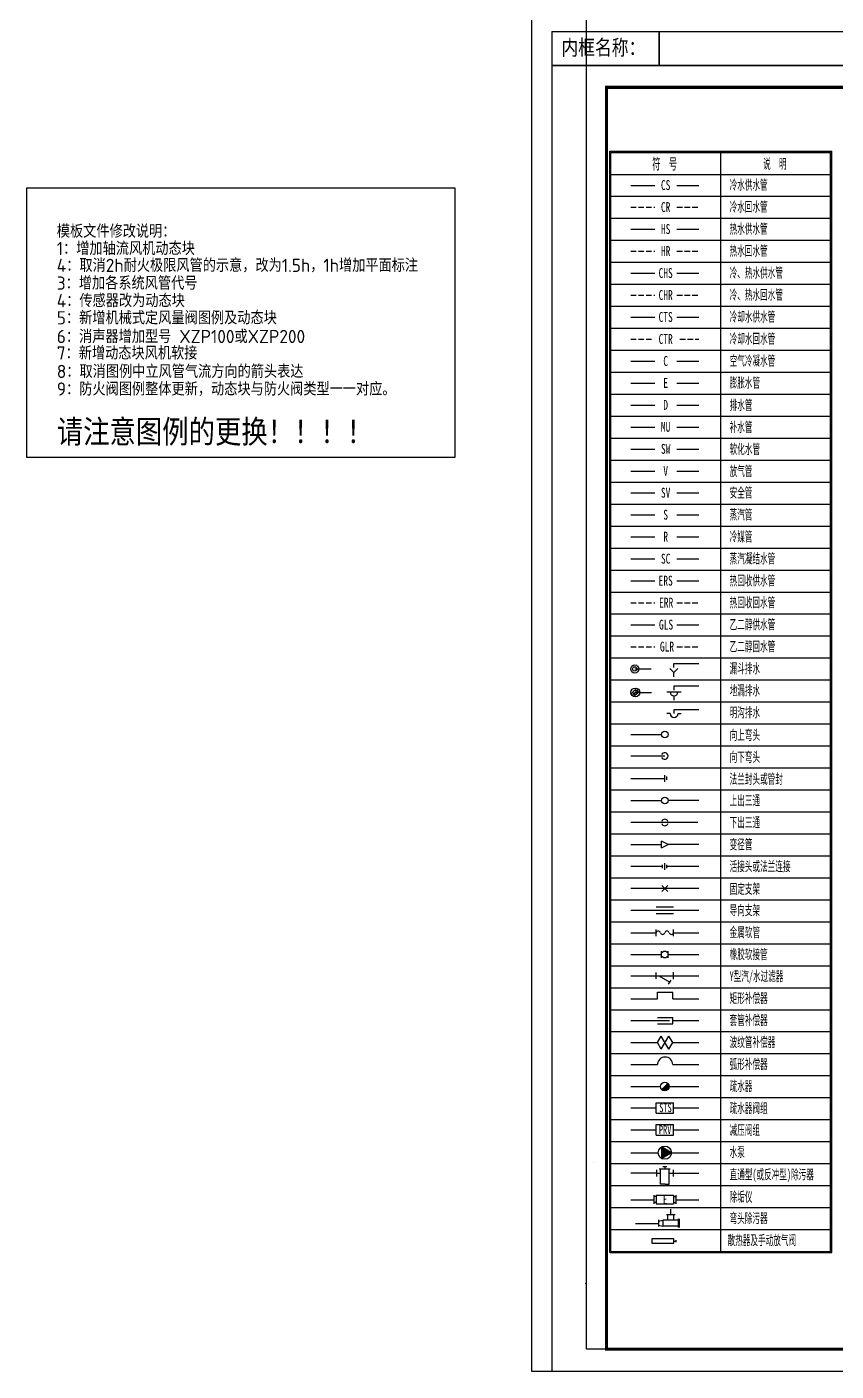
# Model space of a CAD drawing. Header units: millimetres. Extents: x 1637 to 339553, y 1785 to 98458.
# Drawn here: x 1637 to 38478, y 1785 to 62935 of the extents above; entities that cross this region are included whole.
import ezdxf
from ezdxf.enums import TextEntityAlignment as Align

# ---------------------------------------------------------------- set-up
doc = ezdxf.new("R2010")
doc.units = ezdxf.units.MM
doc.header["$LTSCALE"] = 1000
for name, pattern in [('CENTER2', [1.125, 0.75, -0.125, 0.125, -0.125]), ('DASH', [0.35, 0.25, -0.1]), ('DASHDOT', [25.4, 12.7, -6.35, 0, -6.35]), ('HIDDEN', [9.525, 6.35, -3.175])]:
    doc.linetypes.add(name, pattern=pattern)
doc.layers.get('Defpoints').update_dxf_attribs({"color": 9})
for name, color, linetype in [('H-AI', 6, 'Continuous'), ('H-AI-CTRL', 6, 'HIDDEN'), ('H-AI-INST', 6, 'Continuous'), ('H-AI-RECT', 7, 'Continuous'), ('H-BUSH', 7, 'Continuous'), ('H-DAPP-AAPP', 3, 'Continuous'), ('H-DAPP-GRIL', 11, 'Continuous'), ('H-DIMS', 7, 'Continuous'), ('H-DIMS-DUCT', 7, 'Continuous'), ('H-DIMS-EQUP', 7, 'Continuous'), ('H-DIMS-FIRE', 7, 'Continuous'), ('H-DUAL-FBOX', 131, 'Continuous'), ('H-DUCT', 2, 'Continuous'), ('H-DUCT-VENT', 2, 'Continuous'), ('H-EQUP-AHU', 4, 'Continuous'), ('H-EQUP-CHI', 4, 'Continuous'), ('H-EQUP-CT', 4, 'Continuous'), ('H-EQUP-ELSE', 4, 'Continuous'), ('H-EQUP-FANS', 4, 'Continuous'), ('H-EQUP-FBOX', 4, 'Continuous'), ('H-EQUP-HEAT', 4, 'Continuous'), ('H-EQUP-HP', 4, 'Continuous'), ('H-EQUP-PUMP', 4, 'Continuous'), ('H-EQUP-SW', 4, 'Continuous'), ('H-HOBU-DIMS', 7, 'Continuous'), ('H-HOLE', 7, 'Continuous'), ('h-papp-valv', 3, 'Continuous'), ('H-PIPE', 1, 'Continuous'), ('H-PIPE-APPE', 7, 'Continuous'), ('H-PIPE-C', 4, 'DASH'), ('H-PIPE-CHR', 1, 'DASH'), ('H-PIPE-CHS', 1, 'Continuous'), ('H-PIPE-CR', 1, 'DASH'), ('H-PIPE-CS', 1, 'Continuous'), ('H-PIPE-CTR', 1, 'DASH'), ('H-PIPE-CTS', 1, 'Continuous'), ('H-PIPE-DIMS', 7, 'Continuous'), ('H-PIPE-HR', 1, 'DASH'), ('H-PIPE-HS', 1, 'Continuous'), ('H-PIPE-R', 1, 'CENTER2')]:
    doc.layers.add(name, color=color, linetype=linetype)
doc.layers.add('内框', color=8, linetype='Continuous', plot=False)
doc.styles.add('TH-STYLE1', font='Stfangso_1.ttf', dxfattribs={"width": 0.7})
doc.styles.add('TSSD', font='tssdeng.shx', dxfattribs={"bigfont": 'hztxt.shx'})
doc.styles.add('黑体', font='simhei.ttf')

# ---------------------------------------------------------------- blocks, each defined once
blk = doc.blocks.new('*U5')
at = {"layer": 'Defpoints'}
for points in [[(0, 0), (1189, 0), (1189, 841), (0, 841)], [(25, 831), (1099, 831), (1099, 10), (25, 10)]]:
    blk.add_lwpolyline(points, close=True, dxfattribs=at)
blk = doc.blocks.new('*X22')
at = {"color": 0}
for p, q in [((634.9, 120.48), (635.01, 120.59)), ((634.9, 120.37), (635.12, 120.59)), ((634.9, 120.54), (634.94, 120.59)), ((634.91, 120.31), (635.18, 120.59)), ((634.92, 120.21), (635.3, 120.59)), ((634.93, 120.15), (635.36, 120.59)), ((634.94, 120.05), (635.47, 120.59)), ((634.95, 120), (635.54, 120.59)), ((634.97, 119.91), (635.65, 120.59)), ((634.98, 119.86), (635.71, 120.59)), ((635.01, 119.77), (635.83, 120.59)), ((635.02, 119.72), (635.89, 120.59)), ((635.05, 119.63), (636, 120.59)), ((635.07, 119.59), (636.07, 120.59)), ((635.1, 119.5), (636.18, 120.59)), ((635.12, 119.46), (636.24, 120.59)), ((635.15, 119.38), (636.36, 120.59)), ((635.17, 119.33), (636.42, 120.59)), ((635.21, 119.26), (636.53, 120.59)), ((635.23, 119.22), (636.6, 120.59)), ((635.27, 119.14), (636.71, 120.59)), ((635.29, 119.1), (636.77, 120.59)), ((635.33, 119.03), (636.89, 120.59)), ((635.35, 118.99), (636.95, 120.59)), ((635.4, 118.92), (637.07, 120.59)), ((635.42, 118.88), (637.13, 120.59)), ((635.47, 118.82), (637.24, 120.59)), ((635.5, 118.78), (637.3, 120.59)), ((635.55, 118.72), (637.42, 120.59)), ((635.58, 118.68), (637.48, 120.59)), ((635.63, 118.62), (637.6, 120.59)), ((635.66, 118.59), (637.66, 120.59)), ((635.71, 118.53), (637.77, 120.59)), ((635.74, 118.49), (637.83, 120.59)), ((635.8, 118.44), (637.95, 120.59)), ((635.83, 118.41), (638.01, 120.59)), ((635.89, 118.35), (638.13, 120.59)), ((635.93, 118.32), (638.19, 120.59)), ((635.99, 118.27), (638.3, 120.59)), ((636.02, 118.24), (638.37, 120.59)), ((636.09, 118.19), (638.48, 120.59)), ((636.12, 118.17), (638.54, 120.59)), ((636.19, 118.12), (638.66, 120.59)), ((636.23, 118.09), (638.72, 120.59)), ((636.29, 118.05), (638.83, 120.59)), ((636.33, 118.02), (638.9, 120.59)), ((636.41, 117.98), (639.01, 120.59)), ((636.45, 117.96), (639.07, 120.59)), ((636.52, 117.92), (639.19, 120.59)), ((636.56, 117.9), (639.25, 120.59)), ((636.64, 117.86), (639.36, 120.59)), ((636.68, 117.84), (639.43, 120.59)), ((636.76, 117.81), (639.54, 120.59)), ((636.81, 117.79), (639.6, 120.59)), ((636.89, 117.76), (639.72, 120.59)), ((636.94, 117.74), (639.78, 120.59)), ((637.02, 117.72), (639.89, 120.59)), ((637.07, 117.7), (639.96, 120.59)), ((637.16, 117.68), (640.07, 120.59)), ((637.21, 117.66), (640.13, 120.59)), ((637.31, 117.64), (640.25, 120.59)), ((637.36, 117.63), (640.31, 120.59)), ((637.46, 117.62), (640.42, 120.59)), ((637.51, 117.61), (640.49, 120.59)), ((637.61, 117.6), (640.6, 120.59)), ((637.67, 117.59), (640.66, 120.59)), ((637.78, 117.59), (640.78, 120.59)), ((637.84, 117.59), (640.84, 120.59)), ((637.95, 117.59), (640.89, 120.53)), ((638.02, 117.59), (640.89, 120.46)), ((638.14, 117.6), (640.88, 120.34)), ((638.21, 117.6), (640.88, 120.27)), ((638.34, 117.62), (640.86, 120.14)), ((638.42, 117.63), (640.85, 120.06)), ((638.56, 117.66), (640.82, 119.92)), ((638.64, 117.68), (640.8, 119.84)), ((638.8, 117.73), (640.75, 119.68)), ((638.9, 117.76), (640.72, 119.59)), ((639.08, 117.83), (640.65, 119.4)), ((639.2, 117.88), (640.6, 119.28)), ((639.45, 118.02), (640.46, 119.03)), ((639.63, 118.14), (640.34, 118.85))]:
    blk.add_line(p, q, dxfattribs=at)
blk = doc.blocks.new('THAPE_A1L_inner')
at = {"layer": '内框'}
for p, q in [((0, 609.4), (0, 594)), ((0, 609.4), (294, 609.4)), ((49, 594), (49, 609.4)), ((49, 609.4), (49, 594)), ((0, 594), (49, 594)), ((28, 594), (0, 594)), ((84, 594), (28, 594)), ((49, 594), (260.87, 594)), ((196, 594), (84, 594))]:
    blk.add_line(p, q, dxfattribs=at)
blk.add_lwpolyline([(0, 0), (841, 0), (841, 594), (0, 594)], close=True, dxfattribs=at)
at = {"layer": '内框', "const_width": 1.4}
blk.add_lwpolyline([(25, 584), (25, 10), (831, 10), (831, 584)], close=True, dxfattribs=at)
at = {"layer": '内框', "style": '黑体', "width": 0.8}
blk.add_text('内框名称：', height=7, dxfattribs=at).set_placement((4.43, 598.65))
blk.add_attdef('内框名称', (51.53, 598.63), '', height=7, dxfattribs=at)

msp = doc.modelspace()

# ---------------------------------------------------------------- linework, layer by layer
at = {"layer": 'H-AI'}
msp.add_lwpolyline([(1637, 55608), (21125, 55608), (21125, 43339), (1637, 43339)], close=True, dxfattribs=at)
msp.add_point((27084, 5775), dxfattribs=at)
at = {"layer": 'H-AI-CTRL'}
msp.add_point((27084, 5775), dxfattribs=at)
at = {"layer": 'H-AI-INST'}
msp.add_point((27084, 5775), dxfattribs=at)
at = {"layer": 'H-AI-RECT'}
msp.add_point((27084, 5775), dxfattribs=at)
at = {"layer": 'H-BUSH', "color": 150}
msp.add_line((27434, 11255, 0), (27434, 11255, 0), dxfattribs=at)
at = {"layer": 'H-BUSH'}
msp.add_point((27084, 5775), dxfattribs=at)
at = {"layer": 'H-DAPP-AAPP'}
msp.add_point((27084, 5775), dxfattribs=at)
at = {"layer": 'H-DAPP-GRIL'}
msp.add_point((27084, 5775), dxfattribs=at)
at = {"layer": 'H-DIMS'}
for p, q in [((28178, 7177), (28178, 57277)), ((28178, 57277), (38278, 57277)), ((28228, 7227), (28228, 57227)), ((28228, 57227), (38228, 57227)), ((33228, 7227), (33228, 57227)), ((38228, 7227), (38228, 57227)), ((38278, 7177), (38278, 57277)), ((28228, 56227), (38228, 56227)), ((28228, 55227), (38228, 55227)), ((28228, 54227), (38228, 54227)), ((28228, 53227), (38228, 53227)), ((28228, 52227), (38228, 52227)), ((28228, 51227), (38228, 51227)), ((28228, 49227), (38228, 49227)), ((28228, 48227), (38228, 48227)), ((28228, 47227), (38228, 47227)), ((28228, 46227), (38228, 46227)), ((28228, 45227), (38228, 45227)), ((28228, 44227), (38228, 44227)), ((28228, 43227), (38228, 43227)), ((28228, 42227), (38228, 42227)), ((28228, 41227), (38228, 41227)), ((28228, 40227), (38228, 40227)), ((28228, 39227), (38228, 39227)), ((28228, 38227), (38228, 38227)), ((28228, 37227), (38228, 37227)), ((28228, 36227), (38228, 36227)), ((28228, 35227), (38228, 35227)), ((28228, 34227), (38228, 34227)), ((28228, 33227), (38228, 33227)), ((28228, 32227), (38228, 32227)), ((28228, 31227), (38228, 31227)), ((28228, 30227), (38228, 30227)), ((28228, 29227), (38228, 29227)), ((28228, 28227), (38228, 28227)), ((28228, 27227), (38228, 27227)), ((28228, 26227), (38228, 26227)), ((28228, 25227), (38228, 25227)), ((28228, 24227), (38228, 24227)), ((28228, 23227), (38228, 23227)), ((28228, 22227), (38228, 22227)), ((28228, 21227), (38228, 21227)), ((28228, 20227), (38228, 20227)), ((28228, 19227), (38228, 19227)), ((28228, 18227), (38228, 18227)), ((28228, 17227), (38228, 17227)), ((28228, 16227), (38228, 16227)), ((28228, 15227), (38228, 15227)), ((28228, 14227), (38228, 14227)), ((28228, 13227), (38228, 13227)), ((28228, 12227), (38228, 12227)), ((28228, 11227), (38228, 11227)), ((28228, 10227), (38228, 10227)), ((28228, 9227), (38228, 9227)), ((28228, 8227), (38228, 8227)), ((28178, 7177), (38278, 7177)), ((28228, 7227), (38228, 7227)), ((28228, 7227), (38228, 7227))]:
    msp.add_line(p, q, dxfattribs=at)
at = {"layer": 'H-DIMS-DUCT'}
msp.add_point((27084, 5775), dxfattribs=at)
at = {"layer": 'H-DIMS-EQUP'}
msp.add_point((27084, 5775), dxfattribs=at)
at = {"layer": 'H-DIMS-FIRE'}
msp.add_point((27084, 5775), dxfattribs=at)
at = {"layer": 'H-DUAL-FBOX'}
msp.add_point((27084, 5775), dxfattribs=at)
at = {"layer": 'H-DUCT'}
msp.add_point((27084, 5775), dxfattribs=at)
at = {"layer": 'H-DUCT-VENT'}
msp.add_point((27084, 5775), dxfattribs=at)
at = {"layer": 'H-EQUP-AHU'}
msp.add_point((27084, 5775), dxfattribs=at)
at = {"layer": 'H-EQUP-CHI'}
msp.add_point((27084, 5775), dxfattribs=at)
at = {"layer": 'H-EQUP-CT'}
msp.add_point((27084, 5775), dxfattribs=at)
at = {"layer": 'H-EQUP-ELSE'}
for p, q in [((30766, 11084), (30590, 11084)), ((30678, 11084), (30678, 10984)), ((30298, 10939), (30298, 10639)), ((30298, 10789), (30478, 10789)), ((30428, 10984), (30928, 10984)), ((30478, 10284), (30478, 10984)), ((30878, 10284), (30878, 10984)), ((30878, 10789), (31057, 10789)), ((31057, 10939), (31057, 10639)), ((30178, 9794), (30178, 9394)), ((30278, 9794), (30278, 9394)), ((30278, 9794), (31077, 9794)), ((30698, 10284), (30478, 10284)), ((30698, 10284), (30878, 10284)), ((31077, 9794), (31077, 9394)), ((31177, 9794), (31177, 9394)), ((30278, 9729), (30178, 9729)), ((30278, 9458), (30178, 9458)), ((30278, 9394), (31077, 9394)), ((31077, 9729), (31177, 9729)), ((31077, 9458), (31177, 9458)), ((30388, 8666), (30388, 8366)), ((30388, 8601), (30588, 8651)), ((31287, 8651), (30588, 8651)), ((30588, 8651), (30588, 8380)), ((31151, 8888), (30752, 8888)), ((30816, 8651), (30816, 8888)), ((31087, 8651), (31087, 8888)), ((31287, 8716), (31287, 8316)), ((31337, 8716), (31337, 8316)), ((30388, 8430), (30588, 8380)), ((31287, 8380), (30588, 8380))]:
    msp.add_line(p, q, dxfattribs=at)
msp.add_point((27084, 5775), dxfattribs=at)
at = {"layer": 'H-EQUP-FANS'}
msp.add_point((27084, 5775), dxfattribs=at)
at = {"layer": 'H-EQUP-FBOX'}
msp.add_point((27084, 5775), dxfattribs=at)
at = {"layer": 'H-EQUP-HEAT'}
for p, q in [((31089, 7699), (31189, 7699)), ((31189, 7649), (31189, 7749))]:
    msp.add_line(p, q, dxfattribs=at)
msp.add_lwpolyline([(31089, 7799), (30089, 7799), (30089, 7599), (31089, 7599)], close=True, dxfattribs=at)
msp.add_point((27084, 5775), dxfattribs=at)
at = {"layer": 'H-EQUP-HP'}
msp.add_point((27084, 5775), dxfattribs=at)
at = {"layer": 'H-EQUP-PUMP'}
msp.add_lwpolyline([(30978, 11720), (30527, 11981), (30527, 11460)], close=True, dxfattribs=at)
msp.add_circle((30678, 11720), 300, dxfattribs=at)
msp.add_point((27084, 5775), dxfattribs=at)
msp.add_solid([(30527, 11981), (30527, 11460), (30978, 11720)], dxfattribs=at)
at = {"layer": 'H-EQUP-SW'}
msp.add_point((27084, 5775), dxfattribs=at)
at = {"layer": 'H-HOBU-DIMS'}
msp.add_point((27084, 5775), dxfattribs=at)
at = {"layer": 'H-HOLE'}
msp.add_point((27084, 5775), dxfattribs=at)
at = {"layer": 'h-papp-valv'}
for p, q in [((30278, 21577), (30278, 21877)), ((31077, 21577), (31077, 21877)), ((30526, 20587), (30526, 20886)), ((30562, 20837), (30526, 20837)), ((30790, 20837), (30826, 20837)), ((30826, 20587), (30826, 20886)), ((30562, 20636), (30526, 20636)), ((30790, 20636), (30826, 20636)), ((30278, 19623), (30278, 19923)), ((30278, 19773), (31077, 19773)), ((30402, 19773), (30907, 19481)), ((30847, 19388), (30966, 19572)), ((31077, 19616), (31077, 19928)), ((30346, 18727), (30346, 19027)), ((30346, 19027), (31039, 19027)), ((31039, 18727), (31039, 19027)), ((30346, 17877), (31039, 17877)), ((31039, 17577), (31039, 17877)), ((30346, 17577), (31039, 17577)), ((30346, 16727), (30519, 17027)), ((30519, 16427), (30346, 16727)), ((30519, 16427), (30865, 17027)), ((30865, 16427), (30519, 17027)), ((31039, 16727), (30865, 17027)), ((30865, 16427), (31039, 16727)), ((30536, 14589), (30819, 14872)), ((30278, 13519), (30278, 13994)), ((30278, 13994), (31078, 13994)), ((30278, 13519), (31078, 13519)), ((31078, 13519), (31078, 13994)), ((30278, 12511), (30278, 13008)), ((30278, 13008), (31078, 13008)), ((31078, 12511), (31078, 13008)), ((30278, 12511), (31078, 12511))]:
    msp.add_line(p, q, dxfattribs=at)
msp.add_circle((30678, 14731), 200, dxfattribs=at)
for centre, radius, start, end in [((30378, 21701), 103, 14.47751, 165.52249), ((30578, 21753), 103, 194.47751, 345.52249), ((30778, 21701), 103, 14.47751, 165.52249), ((30978, 21753), 103, 194.47751, 345.52249), ((30562, 20875), 37.5, 270, 310.54209), ((30676, 20741), 138, 49.45791, 130.54209), ((30790, 20875), 37.5, 229.45791, 270), ((30562, 20598), 37.5, 49.45791, 90), ((30676, 20732), 138, 229.45791, 310.54209), ((30790, 20598), 37.5, 90, 130.54209), ((30692, 15727), 346, 0, 180)]:
    msp.add_arc(centre, radius, start, end, dxfattribs=at)
at = {"layer": 'H-PIPE'}
for p, q in [((29128, 46727), (30228, 46727)), ((31228, 46727), (32228, 46727)), ((29128, 45727), (30228, 45727)), ((31228, 45727), (32228, 45727)), ((29128, 44727), (30228, 44727)), ((31228, 44727), (32228, 44727)), ((29128, 43727), (30228, 43727)), ((31228, 43727), (32228, 43727)), ((29128, 42727), (30228, 42727)), ((31228, 42727), (32228, 42727)), ((29128, 41732), (30228, 41732)), ((31228, 41732), (32228, 41732)), ((29128, 40732), (30228, 40732)), ((31228, 40732), (32228, 40732)), ((29128, 39732), (30228, 39732)), ((31228, 39732), (32228, 39732)), ((29128, 37732), (30228, 37732)), ((31228, 37732), (32228, 37732)), ((29128, 35732), (30228, 35732)), ((31228, 35732), (32228, 35732)), ((29311, 33726), (30053, 33726)), ((30914, 33749), (31094, 33569)), ((31094, 33978), (32228, 33978)), ((31094, 33798), (31094, 33978)), ((31094, 33569), (31274, 33749)), ((31094, 33374), (31094, 33569)), ((29145, 32596), (29399, 32850)), ((29193, 32518), (29477, 32801)), ((29271, 32470), (29525, 32724)), ((29335, 32660), (30077, 32660)), ((30773, 32683), (31421, 32683)), ((31097, 32957), (32228, 32957)), ((31097, 32756), (31097, 32957)), ((31097, 32307), (31097, 32502)), ((31097, 31881), (32228, 31881)), ((31097, 31701), (31097, 31881)), ((30918, 31701), (30776, 31701)), ((31279, 31701), (31421, 31701)), ((29128, 30741), (30528, 30741)), ((29128, 29767), (30678, 29767)), ((29178, 29767), (30528, 29767)), ((29128, 28741), (30678, 28741)), ((30678, 28591), (30678, 28891)), ((30778, 28677), (30778, 28833)), ((29128, 27741), (30528, 27741)), ((32228, 27741), (30828, 27741)), ((32178, 26741), (29128, 26741)), ((29128, 25741), (30528, 25741)), ((30528, 25591), (30528, 25891)), ((30828, 25741), (30528, 25891)), ((30528, 25591), (30828, 25741)), ((32228, 25741), (30828, 25741)), ((30578, 24741), (29128, 24741)), ((30578, 24666), (30578, 24816)), ((30678, 24591), (30678, 24891)), ((30778, 24666), (30778, 24816)), ((32228, 24741), (30778, 24741)), ((30819, 23882), (30536, 23599)), ((30536, 23882), (30819, 23599)), ((32228, 23741), (29128, 23741)), ((32228, 22741), (29128, 22741)), ((31077, 22891), (30278, 22891)), ((31077, 22591), (30278, 22591)), ((29128, 21727), (30278, 21727)), ((31077, 21727), (32228, 21727)), ((29128, 20736), (30526, 20736)), ((30826, 20736), (32228, 20736)), ((29128, 19773), (30278, 19773)), ((31077, 19773), (32228, 19773)), ((29128, 18727), (30346, 18727)), ((31039, 18727), (32228, 18727)), ((29128, 17727), (30891, 17727)), ((31039, 17727), (32228, 17727)), ((29128, 16727), (30346, 16727)), ((31039, 16727), (32228, 16727)), ((29128, 15727), (30346, 15727)), ((31039, 15727), (32228, 15727)), ((29128, 14731), (30349, 14731)), ((29128, 14731), (30478, 14731)), ((30878, 14731), (32228, 14731)), ((29128, 13756), (30278, 13756)), ((31078, 13756), (32228, 13756)), ((29128, 12759), (30278, 12759)), ((31078, 12759), (32228, 12759)), ((29128, 11720), (30377, 11720)), ((30978, 11720), (32228, 11720)), ((30298, 10789), (29128, 10789)), ((31057, 10789), (32228, 10789)), ((29128, 9584), (30178, 9584)), ((31178, 9584), (32228, 9584)), ((30952, 8888), (30952, 9149)), ((29338, 8506), (30388, 8506))]:
    msp.add_line(p, q, dxfattribs=at)
for centre, radius in [((29311, 33726), 186), ((29311, 33726), 100), ((29335, 32660), 200), ((29337, 32660), 100), ((30678, 30741), 150), ((30678, 27741), 150)]:
    msp.add_circle(centre, radius, dxfattribs=at)
for centre, radius, start, end in [((31097, 32683), 180, 180, 0), ((31099, 31701), 180, 180, 0), ((30678, 29767), 150, 199.47122, 160.52878), ((30678, 26741), 150, 19.47122, 160.52878), ((30678, 26741), 150, 199.47122, 340.52878)]:
    msp.add_arc(centre, radius, start, end, dxfattribs=at)
msp.add_point((27084, 5775), dxfattribs=at)
at = {"layer": 'H-PIPE-APPE'}
msp.add_point((27084, 5775), dxfattribs=at)
at = {"layer": 'H-PIPE-C', "linetype": 'DASHDOT'}
for p, q in [((29128, 47727), (30228, 47727)), ((31228, 47727), (32228, 47727)), ((29128, 38732), (30228, 38732)), ((31228, 38732), (32228, 38732))]:
    msp.add_line(p, q, dxfattribs=at)
at = {"layer": 'H-PIPE-C'}
msp.add_point((27084, 5775), dxfattribs=at)
msp.add_point((27084, 5775), dxfattribs=at)
at = {"layer": 'H-PIPE-CHR'}
for p, q in [((29128, 50727), (30228, 50727)), ((31228, 50727), (32228, 50727))]:
    msp.add_line(p, q, dxfattribs=at)
msp.add_point((27084, 5775), dxfattribs=at)
at = {"layer": 'H-PIPE-CHS'}
for p, q in [((29128, 51727), (30228, 51727)), ((31228, 51727), (32228, 51727))]:
    msp.add_line(p, q, dxfattribs=at)
msp.add_point((27084, 5775), dxfattribs=at)
at = {"layer": 'H-PIPE-CR'}
for p, q in [((29128, 54727), (30228, 54727)), ((31228, 54727), (32228, 54727)), ((29128, 36732), (30228, 36732)), ((31228, 36732), (32228, 36732)), ((29128, 34732), (30228, 34732)), ((31228, 34732), (32228, 34732))]:
    msp.add_line(p, q, dxfattribs=at)
msp.add_point((27084, 5775), dxfattribs=at)
at = {"layer": 'H-PIPE-CS'}
for p, q in [((29128, 55727), (30228, 55727)), ((31228, 55727), (32228, 55727))]:
    msp.add_line(p, q, dxfattribs=at)
msp.add_point((27084, 5775), dxfattribs=at)
at = {"layer": 'H-PIPE-CTR'}
for p, q in [((29128, 48727), (30126, 48727)), ((31363, 48727), (32228, 48727))]:
    msp.add_line(p, q, dxfattribs=at)
msp.add_point((27084, 5775), dxfattribs=at)
at = {"layer": 'H-PIPE-CTS', "color": 9}
msp.add_line((28228, 50227), (38228, 50227), dxfattribs=at)
at = {"layer": 'H-PIPE-CTS'}
for p, q in [((29128, 49727), (30228, 49727)), ((31228, 49727), (32228, 49727))]:
    msp.add_line(p, q, dxfattribs=at)
msp.add_point((27084, 5775), dxfattribs=at)
at = {"layer": 'H-PIPE-DIMS'}
msp.add_point((27084, 5775), dxfattribs=at)
at = {"layer": 'H-PIPE-HR'}
for p, q in [((29128, 52727), (30228, 52727)), ((31228, 52727), (32228, 52727))]:
    msp.add_line(p, q, dxfattribs=at)
msp.add_point((27084, 5775), dxfattribs=at)
at = {"layer": 'H-PIPE-HS'}
for p, q in [((29128, 53727), (30228, 53727)), ((31228, 53727), (32228, 53727))]:
    msp.add_line(p, q, dxfattribs=at)
msp.add_point((27084, 5775), dxfattribs=at)
at = {"layer": 'H-PIPE-R'}
msp.add_point((27084, 5775), dxfattribs=at)

# ---------------------------------------------------------------- block references
at = {"xscale": 100, "yscale": 100, "zscale": 100}
msp.add_blockref('*U5', (24609, 1785), dxfattribs=at)
at = {"layer": 'h-papp-valv', "xscale": 66.66666666719242, "yscale": 66.66666666719242, "zscale": 66.66666666719242, "rotation": 45}
msp.add_blockref('*X22', (6292, -21025), dxfattribs=at)
at = {"layer": '内框', "xscale": 100, "yscale": 100, "zscale": 100}
msp.add_blockref('THAPE_A1L_inner', (25528, 1785), dxfattribs=at)

# ---------------------------------------------------------------- texts
at = {"layer": 'H-AI', "style": 'TSSD'}
for s, height, p in [('模板文件修改说明：', 600, (3000, 53341)), ('1：增加轴流风机动态块', 600, (3000, 52555)), ('4：取消2h耐火极限风管的示意，改为1.5h，1h增加平面标注', 600, (3000, 51787)), ('3：增加各系统风管代号', 600, (3000, 50979)), ('4：传感器改为动态块', 600, (3000, 50182)), ('5：新增机械式定风量阀图例及动态块', 600, (3000, 49400)), ('6：消声器增加型号 XZP100或XZP200', 600, (3000, 48551)), ('7：新增动态块风机软接', 600, (3000, 47799)), ('8：取消图例中立风管气流方向的箭头表达', 600, (3000, 46961)), ('9：防火阀图例整体更新，动态块与防火阀类型一一对应。', 600, (3000, 46163)), ('请注意图例的更换！！！！', 1200, (3000, 43881))]:
    msp.add_text(s, height=height, dxfattribs=at).set_placement(p)
at = {"layer": 'H-DIMS', "style": 'TH-STYLE1', "width": 0.55}
for s, height, p in [('符  号', 500, (30674, 56713)), ('说  明', 450, (35689, 56713))]:
    msp.add_text(s, height=height, dxfattribs=at).set_placement(p, align=Align.MIDDLE)
for s, p in [('冷水供水管', (33628, 55527)), ('冷水回水管', (33628, 54527)), ('热水供水管', (33628, 53527)), ('热水回水管', (33628, 52527)), ('冷、热水供水管', (33628, 51527)), ('冷、热水回水管', (33628, 50527)), ('冷却水供水管', (33628, 49527)), ('冷却水回水管', (33628, 48527)), ('空气冷凝水管', (33628, 47527)), ('膨胀水管', (33628, 46527)), ('排水管', (33628, 45507)), ('补水管', (33628, 44507)), ('软化水管', (33628, 43507)), ('放气管', (33628, 42507)), ('安全管', (33628, 41527)), ('蒸汽管', (33628, 40527)), ('冷媒管', (33628, 39527)), ('蒸汽凝结水管', (33628, 38527)), ('热回收供水管', (33628, 37527)), ('热回收回水管', (33628, 36527)), ('乙二醇供水管', (33628, 35527)), ('乙二醇回水管', (33628, 34527)), ('漏斗排水', (33628, 33527)), ('地漏排水', (33628, 32527)), ('明沟排水', (33628, 31527)), ('向上弯头', (33628, 30501)), ('向下弯头', (33628, 29501)), ('法兰封头或管封', (33628, 28501)), ('上出三通', (33628, 27527)), ('下出三通', (33628, 26527)), ('变径管', (33628, 25521)), ('活接头或法兰连接', (33628, 24527)), ('固定支架', (33628, 23501)), ('导向支架', (33628, 22527)), ('金属软管', (33628, 21527)), ('橡胶软接管', (33628, 20527)), ('Y型汽/水过滤器', (33628, 19527)), ('矩形补偿器', (33628, 18527)), ('套管补偿器', (33628, 17527)), ('波纹管补偿器', (33628, 16527)), ('弧形补偿器', (33628, 15527)), ('疏水器', (33628, 14527)), ('疏水器阀组', (33628, 13527)), ('减压阀组', (33628, 12527)), ('水泵', (33628, 11527)), ('直通型(或反冲型)除污器', (33628, 10507)), ('除垢仪', (33628, 9493)), ('弯头除污器', (33628, 8520)), ('散热器及手动放气阀', (33537, 7518))]:
    msp.add_text(s, height=450, dxfattribs=at).set_placement(p)
at = {"layer": 'H-PIPE-DIMS', "style": 'TH-STYLE1', "width": 0.7}
for s, height, p in [('CS', 450, (30717, 55738)), ('CR', 450, (30717, 54738)), ('HS', 450, (30717, 53738)), ('HR', 450, (30717, 52738)), ('CHS', 450, (30717, 51738)), ('CHR', 450, (30717, 50738)), ('CTS', 450, (30717, 49738)), ('CTR', 450, (30717, 48738)), ('C', 450, (30717, 47738)), ('E', 450, (30717, 46738)), ('D', 450, (30717, 45738)), ('MU', 450, (30717, 44738)), ('SW', 450, (30717, 43738)), ('V', 450, (30717, 42738)), ('SV', 450, (30717, 41743)), ('S', 450, (30717, 40743)), ('R', 450, (30717, 39743)), ('SC', 450, (30717, 38743)), ('ERS', 450, (30717, 37743)), ('ERR', 450, (30741, 36743)), ('GLS', 450, (30736, 35743)), ('GLR', 450, (30778, 34743)), ('STS', 400, (30707, 13766)), ('PRV', 400, (30694, 12767)), ('E', 400, (30695, 9594))]:
    msp.add_text(s, height=height, dxfattribs=at).set_placement(p, align=Align.MIDDLE)

doc.saveas('drawing.dxf')
